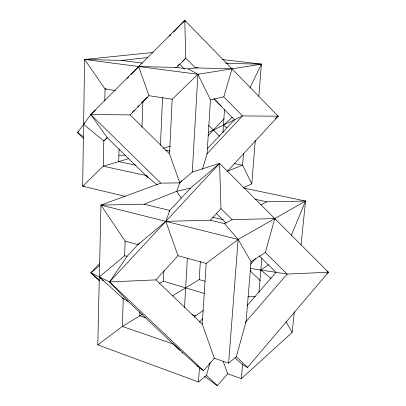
<?xml version="1.0" encoding="UTF-8"?>
<svg xmlns="http://www.w3.org/2000/svg" width="406" height="406" viewBox="0 0 406 406"><rect width="100%" height="100%" fill="white"/><g stroke="black" fill="none" stroke-linecap="round" stroke-linejoin="round"><path stroke-width="0.61" d="M153.377 52.44L84.621 59.454L82.651 186.212L125.068 196.326M210.08 362.573L206.461 375.372L198.509 381.99L97.785 344.887L100.957 205.086L160.756 183.126L179.787 182.878L192.297 172.037L219.61 163.41L328.459 272.238L247.533 367.41L242.544 364.603L234.993 357.925M104.763 100.901L105.037 88.97L84.621 59.454L121.638 60.433L142.465 63.092M119.059 149.038L118.694 161.598L136.071 165.267M101.053 278.719L99.328 276.928L124.647 255.765L125.124 241.144L100.957 205.086L144.12 204.233L169.789 210.43L165.831 221.346L137.928 244.666L125.124 241.144M141.927 127.251L142.892 101.454M139.872 312.092L139.72 315.848L145.739 317.847M160.436 145.399L162.583 97.369M159.558 283.388L163.39 281.211L163.907 270.574M144.12 204.233L176.732 191.302L179.787 182.878L169.541 153.879L172.18 99.252L197.9 74.268L261.413 64.133L258.83 96.323M184.512 307.844L187.354 258.323M192.297 172.037L197.9 74.268L188.308 68.944L175.448 67.3M172.306 295.994L199.209 279.602L200.346 261.434M202.477 169.393L207.075 153.747L210.45 99.8L197.9 74.268L84.621 59.454M198.509 381.99L199.427 367.785L173.271 344.039L122.348 326.434L97.785 344.887M206.197 263.453L178.001 255.694L165.831 221.346L210.359 220.214L224.462 223.615L238.134 239.464L251.045 261.677L246.102 321.532L236.312 356.686L228.634 363.187L214.348 358.244L202.259 324.145L206.197 263.453L238.134 239.464L305.525 201.051L301.039 245.138M222.935 132.706L224.508 109.569M243.483 153.427L242.585 165.181L251.786 183.903L243.174 187.795M228.634 363.187L238.134 239.464L100.957 205.086M251.786 183.903L255.278 140.471M223.229 361.34L227.624 373.753L241.387 378.625L242.544 364.603M258.906 292.477L261.875 258.211M241.387 378.625L292.168 332.418L294.274 311.722M251.045 261.677L265.336 252.486L274.781 218.575L273.639 218.032M227.045 171.672L278.196 116.228L242.519 115.903L223.792 96.846L232.024 68.822L195.362 67.919L185.796 58.185L184.755 20.3L90.802 114.533L77.541 132.625L83.438 138.36M291.335 235.343L305.525 201.051L243.732 188.003M249.863 88.026L261.413 64.133L222.478 59.57M139.649 242.813L127.119 256.277L109.579 281.937L128.159 301.455L180.061 350.454M182.71 22.7L184.755 20.3L278.196 116.228L275.339 118.648M204.609 376.367L217.403 385.7L227.624 373.753M199.427 367.785L203.568 370.703L214.348 358.244M245.275 322.491L287.164 274.07L328.459 272.238L326.881 271.188M246.894 305.845L276.014 272.37L259.307 255.887M199.458 322.232L202.767 318.477M250.629 264.204L255.623 258.541M194.357 317.182L195.57 315.812L203.223 310.448M99.561 263.595L90.908 272.817L109.579 281.937L155.945 279.881L178.001 255.694M210.359 220.214L220.95 208.593L219.61 163.41L190.581 188.085L168.932 211.353M219.61 163.41L109.579 281.937L203.568 370.703M179.787 182.878L181.873 180.655M207.075 153.747L242.519 115.903L208.339 132.503M207.263 148.829L234.506 119.795L213.84 98.836M208.187 135.579L224.107 118.694M84.905 122.982L83.611 124.337L103.829 140.958L103.241 166.211L82.651 186.212L84.544 186.187M127.418 78.338L128.712 76.973M130.879 74.704L139.649 65.777M77.541 132.625L78.399 131.727L77.541 132.625L83.184 136.594M169.627 36.149L170.921 34.794M173.514 32.074L184.755 20.3L185.557 22M104.692 140.075L103.829 140.958L107.306 137.781L90.802 114.533L95.41 110.224M105.555 139.187L106.844 137.857M132.361 112.249L134.559 110.016M137.629 106.885L138.948 105.54M141.582 102.86L147.287 97.044M177.838 65.919L179.168 64.564M160.756 183.126L90.802 114.533L130.148 114.888L148.982 95.699L172.18 99.252M177.808 65.843L179.163 64.544M182.705 61.149L185.796 58.185L176.696 67.457L138.669 66.523L148.982 95.699M232.318 117.288L223.447 125.165L226.944 127.814M99.15 280.582L90.908 272.817L99.44 265.57M268.589 264.626L260.85 270.051L271.112 278.491M326.876 273.274L328.459 272.238M142.394 314.219L122.348 326.434L123.251 298.643L99.328 276.928M224.462 223.615L232.141 219.656L274.781 218.575L275.319 219.697M260.743 204.918L266.767 201.818L305.525 201.051M227.34 171.23L242.585 165.181L233.957 163.506M128.905 158.548L103.241 166.211L147.033 175.742M163.232 148.302L170.358 146.175M190.581 188.085L176.732 191.302L181.162 198.138M210.45 99.8L223.792 96.846M106.255 88.777L105.037 88.97L115.137 90.518M188.308 68.944L197.854 67.558M226.421 63.417L261.413 64.133M121.638 60.433L147.84 57.53M247.802 296.887L255.404 296.497M118.922 155.229L125.215 155.204M225.766 63.016L227.659 63.24M250.38 268.452L287.164 274.07L265.336 252.486M165.206 150.149L170.15 151.108M124.647 255.765L127.119 256.277M255.069 199.27L266.767 201.818M212.749 217.24L223.198 219.732M199.209 279.602L205.162 281.322M163.39 281.211L204.32 293.431M191.997 314.68L195.57 315.812M277.1 115.639L278.196 116.228M122.226 298.055L128.159 301.455M196.946 366.034L197.94 366.735M145.82 175.478L157.452 185.045M90.908 272.817L99.414 280.313M181.873 352.164L182.781 353.017M206.461 375.372L217.403 385.7M155.945 279.881L202.259 324.145M236.312 356.686L247.533 367.41M249.974 270.609L260.231 280.668M107.306 137.781L148.078 177.691M216.302 213.46L226.112 223.138M130.148 114.888L169.541 153.879M220.95 208.593L232.141 219.656M208.496 125.094L219.616 136.289M214.155 98.825L221.26 106.042M179.614 64.112L184.441 69.005M101.916 279.612L103.21 280.952M285.981 321.775L292.168 332.418"/></g></svg>
